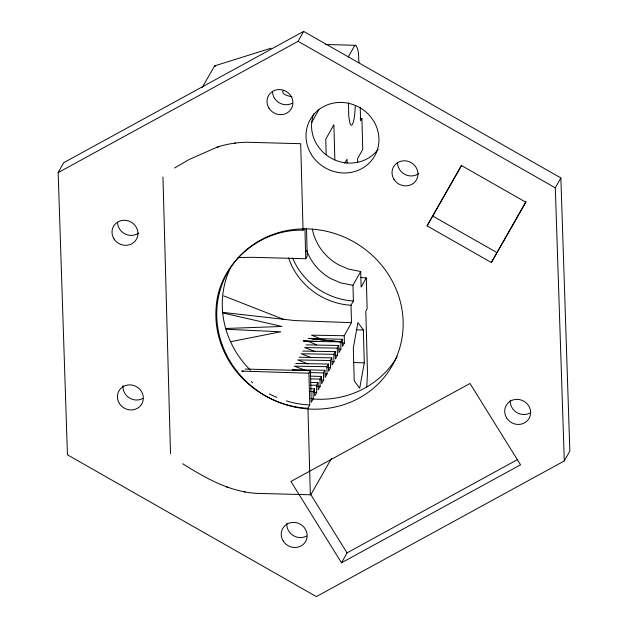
<?xml version="1.0" encoding="UTF-8"?>
<svg xmlns="http://www.w3.org/2000/svg" width="628" height="628" viewBox="0 0 628 628"><rect width="100%" height="100%" fill="white"/><g stroke="black" fill="none" stroke-linecap="round" stroke-linejoin="round"><path stroke-width="0.94" d="M162.966 176.97L170.447 451.862A24.633 4.153 -88.5 0 0 170.557 453.659M348.532 102.874L348.705 115.685L349.843 122.868A20.543 3.462 -88.5 0 0 354.741 114.108L355.322 105.496M366.807 386.974L367.474 372.49L365.826 311.15L367.137 308.788L366.289 277.914L362.246 277.6A67.322 63.185 29.2 0 1 360.394 277.348M174.521 168.014L188.863 159.638L217.107 147.172C226.3 144.079 236.756 142.399 246.733 142.258L300.679 143.694L303.057 230.225C259.631 228.812 218.277 264.153 216.095 308.175A93.556 87.802 29.2 0 0 216.581 325.594A93.289 87.551 29.2 0 0 223.874 351.178C238.475 383.881 272.269 406.544 307.948 408.263L309.761 404.95L308.898 373.197L310.389 370.693L245.124 369.06M364.279 362.843L359.703 388.269L354.223 380.851L353.321 347.975L357.897 322.541L363.377 329.998L364.279 362.843L353.588 362.56M235.516 142.972L234.511 143.137M342.229 339.261L340.784 341.852L308.246 338.359L342.229 339.261L342.433 346.46L344.395 342.982L344.199 335.745L351.499 322.674L351.028 305.232L353.391 300.977L352.991 285.324L360.708 271.524L348.524 269.098L339.316 265.204A50.475 47.375 29.2 0 1 327.235 256.381A50.491 47.383 29.2 0 1 318.121 244.677L315.892 240.304A50.68 47.563 29.2 0 1 312.375 229.212M237.988 257.59L251.687 257.315L305.757 258.744L307.218 255.965L306.488 228.561M310.64 388.732L314.526 388.834L313.034 391.495L313.223 398.709L311.268 402.258L310.389 370.693M58.161 172.606L63.703 162.691L303.638 31.4L560.859 177.936L569.839 451.03L564.297 460.944L316.363 596.6L67.447 454.798L58.161 172.606L298.096 41.315L303.638 31.4M202.2 87.449L214.682 65.862L270.99 48.223M348.289 56.967L354.192 46.401L355.731 45.302C359.326 50.107 358.321 57.046 358.996 62.745M360.127 118.504L361.909 118.464L360.598 120.812L360.221 107.262M344.733 163.296L347.009 159.214L347.119 163.092M314.526 388.834L314.722 396.025L316.693 392.516L316.504 385.302L317.988 382.64L310.271 382.436M317.988 382.64L318.192 389.831L320.154 386.322L319.966 379.108L321.45 376.439L309.957 376.133M321.45 376.439L321.654 383.637L323.616 380.121L323.42 372.922L324.904 370.261L292.287 369.656L293.983 370.347M324.904 370.261L325.116 377.436L327.078 373.927L326.89 366.713L328.381 364.052L295.749 363.463M328.381 364.052L328.577 371.242L330.54 367.733L330.352 360.519L331.843 357.85L299.218 357.261M331.843 357.85L332.039 365.049L334.002 361.532L333.813 354.318L335.305 351.656L302.68 351.068M335.305 351.656L335.501 358.847L337.464 355.338L337.275 348.124L338.767 345.463L306.142 344.874M312.524 338.971L340.784 341.852L340.933 349.137L338.963 352.653L338.767 345.463M427.064 225.876L461.517 165.564L525.817 202.192L491.371 262.504L427.064 225.876L461.235 165.839M491.371 262.504L526.021 201.627M341.491 562.782L520.557 464.806L469.995 383.48L290.937 481.456L341.491 562.782L347.033 552.868L517.527 459.586M564.297 460.944L555.317 187.851L560.859 177.936M311.716 122.436L318.843 109.712M366.289 277.914L361.147 287.106L360.708 271.524M331.529 458.409L310.758 494.793L256.381 493.349C229.353 491.693 205.058 477.822 182.646 463.707M303.057 230.225L303.968 228.631M217.107 147.172L218.803 146.677M230.892 341.656L280.708 331.788L226.174 329.26M226.221 328.46L281.956 326.458L222.744 312.917M305.192 341.012L303.245 340.776L308.105 341.357L340.784 341.852M214.682 65.862L215.671 66.23M337.275 348.124L304.643 347.559L314.887 351.484M333.813 354.318L301.173 353.752L311.425 357.677M330.352 360.519L297.711 359.946L307.963 363.871M326.89 366.713L294.249 366.148L305.381 370.308M319.966 379.108L310.35 378.865M310.664 385.16L316.504 385.302M310.114 391.425L313.034 391.495M325.328 44.494L355.731 45.302M351.499 322.674L294.925 320.578L222.83 312.399M356.571 329.81L363.377 329.998M344.199 335.745L311.567 335.164L320.052 338.618M310.036 372.569L323.42 372.922M308.898 373.197L241.851 371.117M303.245 340.776L317.587 341.326M339.057 349.011L340.933 349.137M334.661 355.142L337.464 355.338M332.134 361.406L334.002 361.532M327.738 367.537L330.54 367.733M325.21 373.801L327.078 373.927M320.806 379.932L323.616 380.121M317.344 386.126L320.154 386.322M313.882 392.319L316.693 392.516M310.42 398.521L313.223 398.709M341.585 342.778L344.395 342.982M309.761 404.95L303.214 404.456A93.47 87.724 29.2 0 1 286.289 400.852M351.028 305.232L346.978 304.91A67.282 63.145 29.2 0 1 334.12 302.107A67.777 63.609 29.2 0 1 310.884 289.657C300.702 281.36 292.64 270.323 288.566 257.786M353.391 300.977L349.364 300.639A67.282 63.145 29.2 0 1 336.498 297.845A67.777 63.609 29.2 0 1 313.27 285.387C304.784 278.487 297.86 269.702 293.315 259.741A67.243 63.106 29.2 0 1 292.577 258.045M352.991 285.324L340.816 282.898L331.608 279.005A50.475 47.375 29.2 0 1 319.519 270.181A50.491 47.383 29.2 0 1 310.405 258.477L308.175 254.105A50.68 47.563 29.2 0 1 306.707 250.486M241.898 370.96L243.625 371.258M244.096 491.81L245.108 492.038M226.504 486.928L228.168 487.438M223.678 295.89L284.091 319.542M308.105 341.357L316.583 344.811M298.096 41.315L555.317 187.851M432.606 215.961L496.913 252.589M251.224 381.541L252.597 382.75M310.405 493.946L347.033 552.868M361.909 118.464L362.756 149.37L357.615 158.57L357.717 162.471M334.857 159.873L333.892 124.65L325.751 139.212L326.183 154.739M304.933 229.236L305.757 258.744M307.948 408.263L310.326 494.785M530.04 412.981A13.157 12.348 29.2 0 1 516.342 412.258A13.157 12.348 29.2 0 1 510.297 400.067M306.574 536.037A13.157 12.348 29.2 0 1 292.876 535.315A13.157 12.348 29.2 0 1 286.831 523.124M378.197 149.166A37.005 34.728 29.2 0 1 331.223 158.193A37.005 34.728 29.2 0 1 313.89 113.582M292.342 103.188A13.157 12.348 29.2 0 1 272.536 91.908M418.75 173.54A13.157 12.348 29.2 0 1 405.17 174.545A13.157 12.348 29.2 0 1 397.571 163.139M138.725 232.996A13.157 12.348 29.2 0 1 125.137 234.001A13.157 12.348 29.2 0 1 117.538 222.602M142.752 398.49A13.157 12.348 29.2 0 1 129.062 397.76A13.157 12.348 29.2 0 1 123.01 385.576M397.155 356.775A94.561 88.744 29.2 0 1 312.752 398.961M250.423 370.175A94.561 88.744 29.2 0 1 230.233 268.25M291.871 96.736A20.567 6.202 -1.6 0 1 283.016 90.754M276.822 397.406A93.47 87.724 29.2 0 1 269.365 393.882M311.488 154.676A37.005 34.728 29.2 0 0 374.626 156.034A37.005 34.728 29.2 0 0 341.318 102.443A37.005 34.728 29.2 0 0 311.488 154.676M268.941 108.134A13.157 12.348 29.2 0 0 291.392 108.613A13.157 12.348 29.2 0 0 279.546 89.561A13.157 12.348 29.2 0 0 268.941 108.134M393.976 179.365A13.157 12.348 29.2 0 0 416.427 179.844A13.157 12.348 29.2 0 0 404.581 160.792A13.157 12.348 29.2 0 0 393.976 179.365M113.943 238.821A13.157 12.348 29.2 0 0 136.394 239.307A13.157 12.348 29.2 0 0 124.548 220.255A13.157 12.348 29.2 0 0 113.943 238.821M119.359 403.427A13.157 12.348 29.2 0 0 141.81 403.914A13.157 12.348 29.2 0 0 129.965 384.862A13.157 12.348 29.2 0 0 119.359 403.427M506.639 417.926A13.157 12.348 29.2 0 0 529.09 418.413A13.157 12.348 29.2 0 0 517.244 399.353A13.157 12.348 29.2 0 0 506.639 417.926M283.181 540.983A13.157 12.348 29.2 0 0 305.632 541.462A13.157 12.348 29.2 0 0 293.786 522.41A13.157 12.348 29.2 0 0 283.181 540.983M222.312 345.11A94.561 88.744 29.2 0 0 381.259 380.725A94.561 88.744 29.2 0 0 326.27 231.23A94.561 88.744 29.2 0 0 222.312 345.11"/></g></svg>
